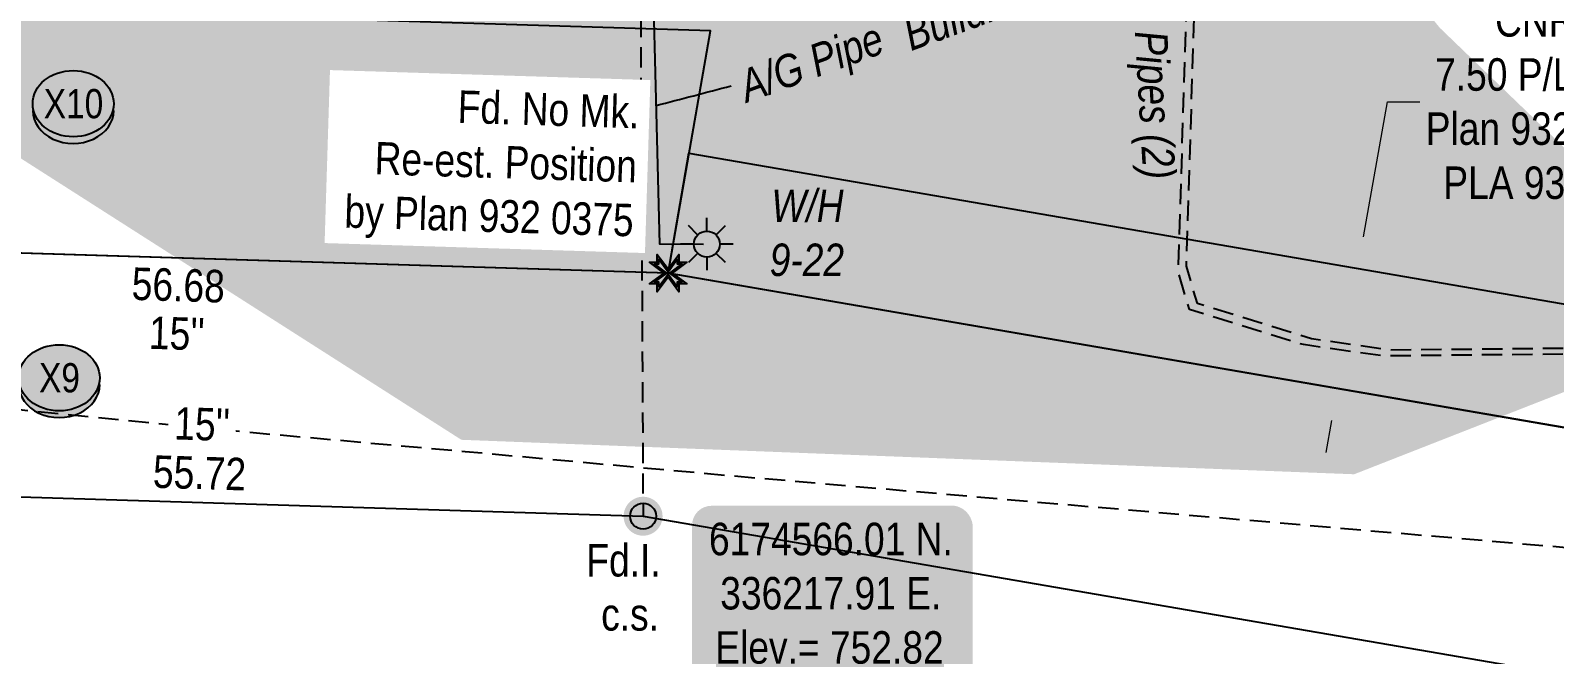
# Model space of a CAD drawing. Extents: x 334534 to 340950, y 6171582 to 6176056.
# Drawn here: x 339753.5 to 340223.2, y 6171929.6 to 6172121.8 of the extents above; entities that cross this region are included whole.
import ezdxf
from ezdxf.enums import TextEntityAlignment as Align

# ---------------------------------------------------------------- set-up
doc = ezdxf.new("R2010")
doc.units = 0
doc.header["$LTSCALE"] = 5
doc.header["$PDSIZE"] = 0.5
doc.linetypes.add('foc-TIELINE', pattern=[1.875, 1.25, -0.625])
doc.linetypes.add('UG_PIPE', pattern=[1.875, 1.25, -0.625])
doc.layers.get('Defpoints').update_dxf_attribs({"color": 9})
for name, color, linetype in [('ABADATA-DRILL-T', 8, 'Continuous'), ('AS-PIPE-AG', 44, 'Continuous'), ('AS-PIPE-UG', 44, 'UG_PIPE'), ('AS-PIPE-UG-T', 44, 'Continuous'), ('AS-ROADS', 254, 'Continuous'), ('C-RW', 13, 'Continuous'), ('DETAIL-T', 7, 'Continuous'), ('L-BD', 7, 'Continuous'), ('L-MON', 1, 'Continuous'), ('L-TIE', 7, 'foc-TIELINE'), ('P-CROSSINGS', 250, 'Continuous')]:
    doc.layers.add(name, color=color, linetype=linetype)
doc.layers.add('C-RW-T', color=13, linetype='Continuous', lineweight=9)
doc.layers.add('T-TEXT', color=48, linetype='Continuous', lineweight=18)
doc.styles.add('80', font='ARIALN.TTF', dxfattribs={"height": 10})
doc.styles.add('80CG', font='ARIALN.TTF', dxfattribs={"height": 10})
doc.styles.add('80L', font='ARIALN.TTF', dxfattribs={"height": 10})
doc.styles.add('80LS', font='ARIALNI.TTF', dxfattribs={"height": 10})
doc.styles.add('Crossing', font='ARIALN.TTF', dxfattribs={"height": 10})
doc.dimstyles.new('Compass 5 000', dxfattribs={"dimscale": 5, "dimtxt": 9, "dimasz": 2, "dimexe": 0.2, "dimexo": 0.0625, "dimgap": 0.5, "dimtad": 0, "dimtih": 1, "dimtoh": 1, "dimzin": 0, "dimdsep": 46, "dimtxsty": '80CG', "dimcen": 0.1, "dimse1": 1, "dimse2": 1, "dimclrd": 256, "dimclrt": 256, "dimaunit": 1, "dimadec": 4, "dimazin": 0, "dimtfac": 0.06, "dimtofl": 0, "dimtmove": 0, "dimatfit": 1, "dimfxl": 0.2, "dimtolj": 1, "dimtzin": 0, "dimlwd": -1, "dimarcsym": 0})

# ---------------------------------------------------------------- blocks, each defined once
blk = doc.blocks.new('GAS')
h = blk.add_hatch(color=255)
h.dxf.hatch_style = 1
edge = h.paths.add_edge_path()
edge.add_arc((0, 0), 0.9, 0, 360)
for p, q in [((-0.571, 0.571), (-1.142, 1.142)), ((0, 0.808), (0, 1.616)), ((0.571, 0.571), (1.142, 1.142)), ((-0.808, 0), (-1.616, 0)), ((1.616, 0), (0.808, 0)), ((-0.571, -0.571), (-1.142, -1.142)), ((0, -0.808), (0, -1.616)), ((1.142, -1.142), (0.571, -0.571))]:
    blk.add_line(p, q)
blk.add_circle((0, 0), 0.8)
blk = doc.blocks.new('TEMP')
h = blk.add_hatch(color=255)
h.dxf.hatch_style = 1
h.paths.add_polyline_path([(-1.152, -0.666), (-0.666, -0.666), (-0.666, -1.152), (0, -0.251), (0.666, -1.152), (0.666, -0.666), (1.152, -0.666), (0.251, 0), (1.152, 0.666), (0.666, 0.666), (0.666, 1.152), (0, 0.251), (-0.666, 1.152), (-0.666, 0.666), (-1.152, 0.666), (-0.251, 0)])
h.paths.add_polyline_path([(0.566, 0.849), (0.566, 0.566), (0.849, 0.566), (0.083, 0), (0.849, -0.566), (0.566, -0.566), (0.566, -0.849), (0, -0.083), (-0.566, -0.849), (-0.566, -0.566), (-0.849, -0.566), (-0.083, 0), (-0.849, 0.566), (-0.566, 0.566), (-0.566, 0.849), (0, 0.083)], flags=16)
h = blk.add_hatch(color=1)
h.dxf.hatch_style = 1
h.paths.add_polyline_path([(-0.069, -0.01), (-0.083, 0), (-0.849, -0.566), (-0.566, -0.566), (-0.566, -0.849), (0.069, 0.01), (0.083, 0), (0.849, 0.566), (0.566, 0.566), (0.566, 0.849)])
at = {"color": 1}
for p, q in [((-0.083, 0), (0.083, 0)), ((0, 0.083), (0, -0.083))]:
    blk.add_line(p, q, dxfattribs=at)
at = {"color": 255, "flags": 128}
blk.add_lwpolyline([(-0.251, 0), (-1.152, 0.666), (-0.666, 0.666), (-0.666, 1.152), (0, 0.251), (0.666, 1.152), (0.666, 0.666), (1.152, 0.666), (0.251, 0), (1.152, -0.666), (0.666, -0.666), (0.666, -1.152), (0, -0.251), (-0.666, -1.152), (-0.666, -0.666), (-1.152, -0.666)], close=True, dxfattribs=at)
at = {"color": 1, "flags": 128}
blk.add_lwpolyline([(-0.083, 0), (-0.849, 0.566), (-0.566, 0.566), (-0.566, 0.849), (0, 0.083), (0.566, 0.849), (0.566, 0.566), (0.849, 0.566), (0.083, 0), (0.849, -0.566), (0.566, -0.566), (0.566, -0.849), (0, -0.083), (-0.566, -0.849), (-0.566, -0.566), (-0.849, -0.566)], close=True, dxfattribs=at)
blk = doc.blocks.new('*D101')
at = {"layer": 'C-RW-T', "transparency": 16777216}
for p, q in [((340164.38, 6172058.23), (340171.68, 6172099.85)), ((340171.68, 6172099.85), (340181.68, 6172099.85)), ((340154.45, 6172001.62), (340152.72, 6171991.77))]:
    blk.add_line(p, q, dxfattribs=at)
for points in [[(340162.74, 6172058.52), (340166.02, 6172057.95), (340162.65, 6172048.38)], [(340152.81, 6172001.9), (340156.09, 6172001.33), (340156.18, 6172011.47)]]:
    blk.add_solid(points, dxfattribs=at)
at = {"layer": 'Defpoints', "color": 0, "transparency": 16777216}
for p in [(340180.87, 6172045.19), (340156.18, 6172011.47), (340174.4, 6172008.27)]:
    blk.add_point(p, dxfattribs=at)
at = {"layer": 'C-RW-T', "transparency": 16777216, "insert": (340220.45, 6172099.85), "char_height": 10, "attachment_point": 5, "style": '80CG'}
blk.add_mtext('\\A1;CNRL\\P7.50 P/L R/W\\PPlan 932 0375\\PPLA 930030', dxfattribs=at)
blk = doc.blocks.new('fdia')
at = {"color": 255, "const_width": 1}
blk.add_lwpolyline([(-0.5, 0, 1), (0.5, 0, 1)], format="xyb", close=True, dxfattribs=at)
blk = doc.blocks.new('Fdiaa')
blk.add_blockref('fdia', (0, 0))
blk = doc.blocks.new('fdib')
at = {"color": 1, "const_width": 1.6}
blk.add_lwpolyline([(-0.4, 0, 1), (0.4, 0, 1)], format="xyb", close=True, dxfattribs=at)
at = {"color": 1}
blk.add_circle((0, 0), 0.8, dxfattribs=at)
blk = doc.blocks.new('Fdibb')
blk.add_blockref('fdib', (0, 0))
blk = doc.blocks.new('fdicc')
for name in ['Fdibb', 'Fdiaa']:
    blk.add_blockref(name, (0, 0))
blk = doc.blocks.new('FDI')
blk.add_blockref('fdicc', (0, 0))
blk = doc.blocks.new('xing2')
h = blk.add_hatch(color=50)
h.dxf.hatch_style = 1
edge = h.paths.add_edge_path()
edge.add_ellipse((0, 0), major_axis=(-12.5, 0), ratio=0.816297, start_angle=0, end_angle=360)
h = blk.add_hatch(color=250)
h.dxf.hatch_style = 1
edge = h.paths.add_edge_path()
edge.add_ellipse((0, -2.05), major_axis=(-12.5, 0), ratio=0.816297, start_angle=0, end_angle=180)
edge.add_line((12.5, -2.05), (12.5, 0))
edge.add_ellipse((0, 0), major_axis=(-12.5, 0), ratio=0.816297, start_angle=0, end_angle=180, ccw=False)
edge.add_line((-12.5, 0), (-12.5, -2.05))
at = {"color": 250}
blk.add_ellipse((0, 0), major_axis=(-12.5, 0), ratio=0.816297, dxfattribs=at)
blk.add_ellipse((0, -2.05), major_axis=(-12.5, 0), ratio=0.816297, start_param=0, end_param=3.141593, dxfattribs=at)
at = {"color": 250, "style": 'Crossing'}
blk.add_attdef('CROSSING', text='', height=9, dxfattribs=at).set_placement((0.09, 0.02), align=Align.MIDDLE_CENTER)
at = {"color": 250, "style": 'Crossing', "flags": 1}
for tag, p in [('OWNER', (0.09, -12.49)), ('DESCRIPTION', (0.09, -25.77)), ('LOCATION', (0.09, -39.3)), ('DWG_REF', (0.09, -52.84))]:
    blk.add_attdef(tag, text='', height=9, dxfattribs=at).set_placement(p, align=Align.MIDDLE_CENTER)
blk = doc.blocks.new('*U161')
h = blk.add_hatch(color=254)
edge = h.paths.add_edge_path()
edge.add_line((-36.5, -28.5), (36.5, -28.5))
edge.add_arc((36.5, -22.5), 6, 270, 360)
edge.add_line((42.5, -22.5), (42.5, 21))
edge.add_arc((36.5, 21), 6, 0, 90)
edge.add_line((36.5, 27), (-36.5, 27))
edge.add_arc((-36.5, 21), 6, 90, 180)
edge.add_line((-42.5, 21), (-42.5, -22.5))
edge.add_arc((-36.5, -22.5), 6, 180, 270)
at = {"color": 1, "flags": 128}
blk.add_lwpolyline([(-36.5, -28.5, 3, 3, 0), (36.5, -28.5, 3, 3, 0.414214), (42.5, -22.5, 3, 3, 0), (42.5, 21, 3, 0, 0.414214), (36.5, 27, 0, 0, 0), (-36.5, 27, 0, 0, 0.414214), (-42.5, 21, 0, 0, 0), (-42.5, -22.5, 0, 3, 0.414214)], format="xyseb", close=True, dxfattribs=at)
blk.add_lwpolyline([(25.03, 10.31, 0, 10, 0), (0, 0, 5, 5, 0)], format="xyseb", dxfattribs=at)
at = {"color": 1, "style": '80'}
blk.add_attdef('ENTER_TEXT_001', (-35.99, -5), '', height=10, dxfattribs=at)

msp = doc.modelspace()

# ---------------------------------------------------------------- hatches: boundary and pattern name
at = {"layer": 'AS-ROADS'}
h = msp.add_hatch(color=256, dxfattribs=at)
h.dxf.hatch_style = 1
h.paths.add_polyline_path([(339863.039, 6172379.038), (339736.818, 6172382.411), (339722.55, 6172375.389), (339693.42, 6172337.109), (339667.74, 6172245.354), (339683.97, 6172132.204), (339726.235, 6172096.889), (339750.495, 6172082.429), (339886.295, 6171995.714), (340161.45, 6171985.094), (340226.56, 6172010.599), (340261.645, 6172051.604), (340187.815, 6172122.659), (340167.06, 6172148.449), (340145.655, 6172194.844), (340127.16, 6172244.734), (340089.585, 6172274.924), (340016.33, 6172310.684), (339986.845, 6172318.989), (339959.23, 6172318.519), (339885.215, 6172309.504), (339890.485, 6172346.559), (339879.88, 6172370.814)])

# ---------------------------------------------------------------- linework, layer by layer
at = {"layer": 'AS-PIPE-AG', "flags": 128}
msp.add_lwpolyline([(339960.875, 6172055.839), (339947.413, 6172056.029), (339944.248, 6172181.741)], dxfattribs=at)
at = {"layer": 'AS-PIPE-UG', "flags": 128}
for points in [[(340497.608, 6172016.043), (340246.395, 6172022.302), (340170.265, 6172021.542), (340145.795, 6172025.027), (340110.66, 6172035.877), (340107.235, 6172047.462), (340109.86, 6172130.212), (340106.16, 6172155.294), (340105.82, 6172183.179), (340105.521, 6172221.403), (340097.429, 6172235.465), (340085.137, 6172238.267), (340064.31, 6172241.024), (340035.818, 6172243.449)], [(340497.665, 6172017.892), (340248.871, 6172024.09), (340172.756, 6172023.33), (340148.29, 6172026.815), (340113.162, 6172037.663), (340109.737, 6172049.245), (340112.362, 6172131.98), (340108.66, 6172155.324)], [(339662.636, 6172015.214), (339754.959, 6172004.519), (339818.382, 6171998.29), (339887.434, 6171992.131), (339967.844, 6171984.802), (340295.988, 6171956.593), (340495.535, 6171949.928)]]:
    msp.add_lwpolyline(points, dxfattribs=at)
at = {"layer": 'C-RW', "flags": 128}
for points in [[(339950.018, 6172047.093), (339963.096, 6172121.694), (338776.078, 6172158.601), (338511.132, 6172106.22)], [(340496.616, 6171984.328), (340272.684, 6171991.501), (339950.018, 6172047.093), (339956.382, 6172084.034), (340276.473, 6172028.886), (340497.791, 6172021.936)], [(339950.018, 6172047.093), (338781.19, 6172083.189), (338525.673, 6172032.672)], [(340496.615, 6171984.292), (340496.616, 6171984.328), (340272.674, 6171991.377), (339949.895, 6172047.009), (339031.773, 6172075.396), (338657.386, 6171802.158)], [(338701.584, 6171741.599), (339055.181, 6171999.664), (339942.332, 6171972.235), (340265.091, 6171916.606), (340494.262, 6171909.393)]]:
    msp.add_lwpolyline(points, dxfattribs=at)
at = {"layer": 'L-TIE', "flags": 128}
msp.add_lwpolyline([(339940.581, 6172332.248), (339942.299, 6171972.165)], dxfattribs=at)

# ---------------------------------------------------------------- block references
at = {"layer": 'ABADATA-DRILL-T', "color": 5, "xscale": 4.998134124107131, "yscale": 4.998134124107131, "zscale": 4.998134124107131}
msp.add_blockref('GAS', (339961.955, 6172056.009), dxfattribs=at)
at = {"layer": 'DETAIL-T'}
ref = msp.add_blockref('*U161', (339999.9, 6171948.385), dxfattribs=at)
ref.add_attrib('ENTER_TEXT_001', '6174566.01 N.', (339962.605, 6171960.157), dxfattribs={"layer": '0', "color": 1, "height": 10, "style": '80'})
ref.add_attrib('ENTER_TEXT_002', '336217.91 E.', (339966.08, 6171943.45), dxfattribs={"layer": '0', "color": 1, "height": 10, "style": '80'})
ref.add_attrib('ENTER_TEXT_003', 'Elev.= 752.82', (339964.556, 6171926.742), dxfattribs={"layer": '0', "color": 1, "height": 10, "style": '80'})
at = {"layer": 'L-MON', "color": 1, "xscale": 4.998134124107124, "yscale": 4.998134124107124, "zscale": 4.998134124107124}
msp.add_blockref('TEMP', (339950.018, 6172047.093), dxfattribs=at)
at = {"layer": 'L-MON', "xscale": 4.9990669, "yscale": 4.9990669, "zscale": 4.9990669}
msp.add_blockref('FDI', (339942.299, 6171972.165), dxfattribs=at)
at = {"layer": 'P-CROSSINGS', "xscale": 0.9998043099999991, "yscale": 0.9998043099999991, "zscale": 0.9998043099999991}
for p, values in [((339766.672, 6172099.252), {'CROSSING': 'X10'}), ((339762.354, 6172014.811), {'CROSSING': 'X9'})]:
    msp.add_blockref('xing2', p, dxfattribs=at).add_auto_attribs(values)

# ---------------------------------------------------------------- texts
at = {"layer": 'ABADATA-DRILL-T', "insert": (339981.228, 6172072.824), "char_height": 9.99618, "attachment_point": 1, "style": '80LS'}
msp.add_mtext_dynamic_manual_height_columns('\\pi0.61131;W/H\\P\\pi0.09991;9-22', width=22.41505, gutter_width=49.991, heights=[0], dxfattribs=at)
at = {"layer": 'AS-PIPE-UG-T', "insert": (340101.738, 6172158.269), "char_height": 9.99618, "attachment_point": 1, "rotation": 273.2932, "style": '80LS'}
msp.add_mtext_dynamic_manual_height_columns('Buried Pipes (2)', width=81.55743, gutter_width=49.991, heights=[0], dxfattribs=at)
at = {"layer": 'L-BD', "style": '80L'}
for s, rotation, p in [('56.68', 358.2311, (339799.072, 6172043.413)), ("15''", 358.2311, (339798.609, 6172028.423)), ('55.72', 358.2291, (339805.611, 6171985.524))]:
    msp.add_text(s, height=9.9981, rotation=rotation, dxfattribs=at).set_placement(p, align=Align.MIDDLE)
at = {"layer": 'L-MON', "insert": (339923.743, 6171963.594), "char_height": 9.99618, "attachment_point": 1, "style": '80L'}
msp.add_mtext_dynamic_manual_height_columns('\\pi1.06551;Fd.I.\\P\\pi5.64084;c.s.', width=22.03975, gutter_width=49.991, heights=[0], dxfattribs=at)
at = {"layer": 'T-TEXT', "char_height": 9.9962, "attachment_point": 1, "rotation": 20, "style": '80LS'}
for s, width, insert in [('Buildings', 46.55064, (340021.475, 6172124.834)), ('A/G Pipe', 59.02486, (339970.883, 6172108.913))]:
    msp.add_mtext_dynamic_manual_height_columns(s, width=width, gutter_width=49.991, heights=[0], dxfattribs=dict(at, insert=insert))

# ---------------------------------------------------------------- dimensions: what is measured, and where the dimension line sits
at = {"layer": 'C-RW-T'}
dim = msp.add_linear_dim(base=(340156.178, 6172011.467), p1=(340180.872, 6172045.19), p2=(340174.398, 6172008.272), angle=260.05354, text='CNRL\\P7.50 P/L R/W\\PPlan 932 0375\\PPLA 930030', dimstyle='Compass 5 000', dxfattribs=at)
dim.commit()
dim.dimension.update_dxf_attribs({"geometry": '*D101', "text_midpoint": (340220.446, 6172099.85), "dimtype": 161})

# ---------------------------------------------------------------- leaders
at = {"layer": 'T-TEXT', "path_type": 1}
msp.add_leader([(339946.339, 6172098.69), (339969.444, 6172104.774)], dimstyle='Compass 5 000', override={"dimgap": 0.5, "dimtad": 0}, dxfattribs=at)

# ---------------------------------------------------------------- next in the draw order: texts
at = {"layer": 'L-BD', "insert": (339806.561, 6172005.566), "char_height": 9.9981, "width": 17.85139, "attachment_point": 2, "rotation": 358.2291, "style": '80L', "bg_fill": 3, "box_fill_scale": 1.15, "bg_fill_color": 256, "bg_fill_true_color": 256, "bg_fill_transparency": 0}
msp.add_mtext("15''", dxfattribs=at)
at = {"layer": 'L-MON', "insert": (339850.647, 6172104.464), "char_height": 9.99618, "attachment_point": 1, "rotation": 358.21911, "style": '80L', "bg_fill": 2}
msp.add_mtext_dynamic_manual_height_columns('\\pi34.72812;Fd. No Mk.\\P\\pi9.6354;Re-est. Position\\P\\pi0.84613;by Plan 932 0375', width=88.78658, gutter_width=49.991, heights=[0], dxfattribs=at)

doc.saveas('drawing.dxf')
